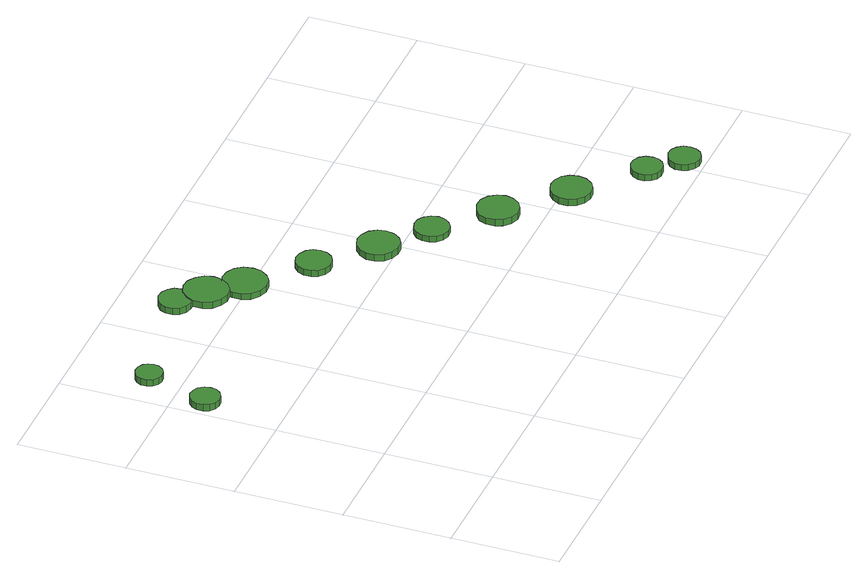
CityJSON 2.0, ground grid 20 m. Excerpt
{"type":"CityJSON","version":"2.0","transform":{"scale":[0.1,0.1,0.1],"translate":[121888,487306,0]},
"CityObjects":{
"tree1":{"type":"SolitaryVegetationObject","attributes":{"function":"something"},"geometry":[{"type":"MultiSurface","lod":"1","boundaries":[[[0,1,2,3,4,5,6,7,8,9,10,11,12,13,14]],[[15,16,17,18,19,20,21,22,23,24,25,26,27,28,29]],[[0,29,28,1]],[[1,28,27,2]],[[2,27,26,3]],[[3,26,25,4]],[[4,25,24,5]],[[5,24,23,6]],[[6,23,22,7]],[[7,22,21,8]],[[8,21,20,9]],[[9,20,19,10]],[[10,19,18,11]],[[11,18,17,12]],[[12,17,16,13]],[[13,16,15,14]],[[14,15,29,0]]]}]},
"tree2":{"type":"SolitaryVegetationObject","attributes":{"function":"something"},"geometry":[{"type":"MultiSurface","lod":"1","boundaries":[[[30,31,32,33,34,35,36,37,38,39,40,41,42,43,44]],[[45,46,47,48,49,50,51,52,53,54,55,56,57,58,59]],[[30,59,58,31]],[[31,58,57,32]],[[32,57,56,33]],[[33,56,55,34]],[[34,55,54,35]],[[35,54,53,36]],[[36,53,52,37]],[[37,52,51,38]],[[38,51,50,39]],[[39,50,49,40]],[[40,49,48,41]],[[41,48,47,42]],[[42,47,46,43]],[[43,46,45,44]],[[44,45,59,30]]]}]},
"tree3":{"type":"SolitaryVegetationObject","attributes":{"function":"something"},"geometry":[{"type":"MultiSurface","lod":"1","boundaries":[[[60,61,62,63,64,65,66,67,68,69,70,71,72,73,74]],[[75,76,77,78,79,80,81,82,83,84,85,86,87,88,89]],[[60,89,88,61]],[[61,88,87,62]],[[62,87,86,63]],[[63,86,85,64]],[[64,85,84,65]],[[65,84,83,66]],[[66,83,82,67]],[[67,82,81,68]],[[68,81,80,69]],[[69,80,79,70]],[[70,79,78,71]],[[71,78,77,72]],[[72,77,76,73]],[[73,76,75,74]],[[74,75,89,60]]]}]},
"tree4":{"type":"SolitaryVegetationObject","attributes":{"function":"something"},"geometry":[{"type":"MultiSurface","lod":"1","boundaries":[[[90,91,92,93,94,95,96,97,98,99,100,101,102,103,104]],[[105,106,107,108,109,110,111,112,113,114,115,116,117,118,119]],[[90,119,118,91]],[[91,118,117,92]],[[92,117,116,93]],[[93,116,115,94]],[[94,115,114,95]],[[95,114,113,96]],[[96,113,112,97]],[[97,112,111,98]],[[98,111,110,99]],[[99,110,109,100]],[[100,109,108,101]],[[101,108,107,102]],[[102,107,106,103]],[[103,106,105,104]],[[104,105,119,90]]]}]},
"tree5":{"type":"SolitaryVegetationObject","attributes":{"function":"something"},"geometry":[{"type":"MultiSurface","lod":"1","boundaries":[[[120,121,122,123,124,125,126,127,128,129,130,131,132,133,134]],[[135,136,137,138,139,140,141,142,143,144,145,146,147,148,149]],[[120,149,148,121]],[[121,148,147,122]],[[122,147,146,123]],[[123,146,145,124]],[[124,145,144,125]],[[125,144,143,126]],[[126,143,142,127]],[[127,142,141,128]],[[128,141,140,129]],[[129,140,139,130]],[[130,139,138,131]],[[131,138,137,132]],[[132,137,136,133]],[[133,136,135,134]],[[134,135,149,120]]]}]},
"tree6":{"type":"SolitaryVegetationObject","attributes":{"function":"something"},"geometry":[{"type":"MultiSurface","lod":"1","boundaries":[[[150,151,152,153,154,155,156,157,158,159,160,161,162,163,164]],[[165,166,167,168,169,170,171,172,173,174,175,176,177,178,179]],[[150,179,178,151]],[[151,178,177,152]],[[152,177,176,153]],[[153,176,175,154]],[[154,175,174,155]],[[155,174,173,156]],[[156,173,172,157]],[[157,172,171,158]],[[158,171,170,159]],[[159,170,169,160]],[[160,169,168,161]],[[161,168,167,162]],[[162,167,166,163]],[[163,166,165,164]],[[164,165,179,150]]]}]},
"tree7":{"type":"SolitaryVegetationObject","attributes":{"function":"something"},"geometry":[{"type":"MultiSurface","lod":"1","boundaries":[[[180,181,182,183,184,185,186,187,188,189,190,191,192,193,194]],[[195,196,197,198,199,200,201,202,203,204,205,206,207,208,209]],[[180,209,208,181]],[[181,208,207,182]],[[182,207,206,183]],[[183,206,205,184]],[[184,205,204,185]],[[185,204,203,186]],[[186,203,202,187]],[[187,202,201,188]],[[188,201,200,189]],[[189,200,199,190]],[[190,199,198,191]],[[191,198,197,192]],[[192,197,196,193]],[[193,196,195,194]],[[194,195,209,180]]]}]},
"tree8":{"type":"SolitaryVegetationObject","attributes":{"function":"something"},"geometry":[{"type":"MultiSurface","lod":"1","boundaries":[[[210,211,212,213,214,215,216,217,218,219,220,221,222,223,224]],[[225,226,227,228,229,230,231,232,233,234,235,236,237,238,239]],[[210,239,238,211]],[[211,238,237,212]],[[212,237,236,213]],[[213,236,235,214]],[[214,235,234,215]],[[215,234,233,216]],[[216,233,232,217]],[[217,232,231,218]],[[218,231,230,219]],[[219,230,229,220]],[[220,229,228,221]],[[221,228,227,222]],[[222,227,226,223]],[[223,226,225,224]],[[224,225,239,210]]]}]},
"tree9":{"type":"SolitaryVegetationObject","attributes":{"function":"something"},"geometry":[{"type":"MultiSurface","lod":"1","boundaries":[[[240,241,242,243,244,245,246,247,248,249,250,251,252,253,254]],[[255,256,257,258,259,260,261,262,263,264,265,266,267,268,269]],[[240,269,268,241]],[[241,268,267,242]],[[242,267,266,243]],[[243,266,265,244]],[[244,265,264,245]],[[245,264,263,246]],[[246,263,262,247]],[[247,262,261,248]],[[248,261,260,249]],[[249,260,259,250]],[[250,259,258,251]],[[251,258,257,252]],[[252,257,256,253]],[[253,256,255,254]],[[254,255,269,240]]]}]},
"tree10":{"type":"SolitaryVegetationObject","attributes":{"function":"something"},"geometry":[{"type":"MultiSurface","lod":"1","boundaries":[[[270,271,272,273,274,275,276,277,278,279,280,281,282,283,284]],[[285,286,287,288,289,290,291,292,293,294,295,296,297,298,299]],[[270,299,298,271]],[[271,298,297,272]],[[272,297,296,273]],[[273,296,295,274]],[[274,295,294,275]],[[275,294,293,276]],[[276,293,292,277]],[[277,292,291,278]],[[278,291,290,279]],[[279,290,289,280]],[[280,289,288,281]],[[281,288,287,282]],[[282,287,286,283]],[[283,286,285,284]],[[284,285,299,270]]]}]},
"tree11":{"type":"SolitaryVegetationObject","attributes":{"function":"something"},"geometry":[{"type":"MultiSurface","lod":"1","boundaries":[[[300,301,302,303,304,305,306,307,308,309,310,311,312,313,314]],[[315,316,317,318,319,320,321,322,323,324,325,326,327,328,329]],[[300,329,328,301]],[[301,328,327,302]],[[302,327,326,303]],[[303,326,325,304]],[[304,325,324,305]],[[305,324,323,306]],[[306,323,322,307]],[[307,322,321,308]],[[308,321,320,309]],[[309,320,319,310]],[[310,319,318,311]],[[311,318,317,312]],[[312,317,316,313]],[[313,316,315,314]],[[314,315,329,300]]]}]},
"tree12":{"type":"SolitaryVegetationObject","attributes":{"function":"something"},"geometry":[{"type":"MultiSurface","lod":"1","boundaries":[[[330,331,332,333,334,335,336,337,338,339,340,341,342,343,344]],[[345,346,347,348,349,350,351,352,353,354,355,356,357,358,359]],[[330,359,358,331]],[[331,358,357,332]],[[332,357,356,333]],[[333,356,355,334]],[[334,355,354,335]],[[335,354,353,336]],[[336,353,352,337]],[[337,352,351,338]],[[338,351,350,339]],[[339,350,349,340]],[[340,349,348,341]],[[341,348,347,342]],[[342,347,346,343]],[[343,346,345,344]],[[344,345,359,330]]]}]}
},
"vertices":[
[60,543,20],[58,554,20],[51,564,20],[41,569,20],[30,571,20],[19,567,20],[10,559,20],[6,549,20],[6,537,20],[10,527,20],[19,519,20],[30,516,20],[41,517,20],[51,523,20],[58,532,20],[58,532,7],[51,523,7],[41,517,7],[30,516,7],[19,519,7],[10,527,7],[6,537,7],[6,549,7],[10,559,7],[19,567,7],[30,571,7],[41,569,7],[51,564,7],[58,554,7],[60,543,7],
[91,660,20],[89,670,20],[83,678,20],[74,683,20],[63,684,20],[54,681,20],[46,674,20],[42,665,20],[42,655,20],[46,645,20],[54,638,20],[63,635,20],[74,636,20],[83,641,20],[89,650,20],[89,650,7],[83,641,7],[74,636,7],[63,635,7],[54,638,7],[46,645,7],[42,655,7],[42,665,7],[46,674,7],[54,681,7],[63,684,7],[74,683,7],[83,678,7],[89,670,7],[91,660,7],
[327,699,17],[325,712,17],[317,722,17],[306,729,17],[293,730,17],[281,726,17],[271,717,17],[266,706,17],[266,693,17],[271,681,17],[281,673,17],[293,669,17],[306,670,17],[317,676,17],[325,687,17],[325,687,4],[317,676,4],[306,670,4],[293,669,4],[281,673,4],[271,681,4],[266,693,4],[266,706,4],[271,717,4],[281,726,4],[293,730,4],[306,729,4],[317,722,4],[325,712,4],[327,699,4],
[380,659,19],[376,676,19],[366,689,19],[352,698,19],[335,700,19],[319,695,19],[306,683,19],[299,668,19],[299,650,19],[306,635,19],[319,624,19],[335,618,19],[352,620,19],[366,629,19],[376,642,19],[376,642,6],[366,629,6],[352,620,6],[335,618,6],[319,624,6],[306,635,6],[299,650,6],[299,668,6],[306,683,6],[319,695,6],[335,700,6],[352,698,6],[366,689,6],[376,676,6],[380,659,6],
[431,607,17],[428,624,17],[418,638,17],[403,646,17],[386,648,17],[370,643,17],[357,632,17],[350,616,17],[350,599,17],[357,583,17],[370,572,17],[386,567,17],[403,568,17],[418,577,17],[428,591,17],[428,591,5],[418,577,5],[403,568,5],[386,567,5],[370,572,5],[357,583,5],[350,599,5],[350,616,5],[357,632,5],[370,643,5],[386,648,5],[403,646,5],[418,638,5],[428,624,5],[431,607,5],
[523,519,17],[521,532,17],[513,543,17],[501,549,17],[488,551,17],[475,547,17],[465,538,17],[460,526,17],[460,512,17],[465,500,17],[475,491,17],[488,487,17],[501,488,17],[513,495,17],[521,506,17],[521,506,4],[513,495,4],[501,488,4],[488,487,4],[475,491,4],[465,500,4],[460,512,4],[460,526,4],[465,538,4],[475,547,4],[488,551,4],[501,549,4],[513,543,4],[521,532,4],[523,519,4],
[618,434,18],[615,449,18],[606,462,18],[592,470,18],[576,472,18],[561,467,18],[549,456,18],[542,442,18],[542,426,18],[549,411,18],[561,401,18],[576,396,18],[592,397,18],[606,405,18],[615,418,18],[615,418,5],[606,405,5],[592,397,5],[576,396,5],[561,401,5],[549,411,5],[542,426,5],[542,442,5],[549,456,5],[561,467,5],[576,472,5],[592,470,5],[606,462,5],[615,449,5],[618,434,5],
[694,366,16],[691,379,16],[683,390,16],[672,397,16],[659,398,16],[646,394,16],[636,385,16],[631,373,16],[631,360,16],[636,348,16],[646,339,16],[659,335,16],[672,336,16],[683,343,16],[691,354,16],[691,354,4],[683,343,4],[672,336,4],[659,335,4],[646,339,4],[636,348,4],[631,360,4],[631,373,4],[636,385,4],[646,394,4],[659,398,4],[672,397,4],[683,390,4],[691,379,4],[694,366,4],
[794,280,17],[790,296,17],[781,309,17],[767,317,17],[751,318,17],[736,313,17],[724,303,17],[718,288,17],[718,272,17],[724,258,17],[736,247,17],[751,242,17],[767,244,17],[781,252,17],[790,265,17],[790,265,4],[781,252,4],[767,244,4],[751,242,4],[736,247,4],[724,258,4],[718,272,4],[718,288,4],[724,303,4],[736,313,4],[751,318,4],[767,317,4],[781,309,4],[790,296,4],[794,280,4],
[896,185,16],[893,200,16],[884,213,16],[870,220,16],[855,222,16],[840,217,16],[829,207,16],[822,193,16],[822,177,16],[829,163,16],[840,152,16],[855,148,16],[870,149,16],[884,157,16],[893,170,16],[893,170,3],[884,157,3],[870,149,3],[855,148,3],[840,152,3],[829,163,3],[822,177,3],[822,193,3],[829,207,3],[840,217,3],[855,222,3],[870,220,3],[884,213,3],[893,200,3],[896,185,3],
[996,87,16],[994,99,16],[987,109,16],[976,115,16],[964,116,16],[953,112,16],[944,104,16],[939,93,16],[939,81,16],[944,70,16],[953,62,16],[964,59,16],[976,60,16],[987,66,16],[994,76,16],[994,76,4],[987,66,4],[976,60,4],[964,59,4],[953,62,4],[944,70,4],[939,81,4],[939,93,4],[944,104,4],[953,112,4],[964,116,4],[976,115,4],[987,109,4],[994,99,4],[996,87,4],
[1048,38,16],[1046,50,16],[1039,60,16],[1028,66,16],[1016,67,16],[1005,63,16],[996,55,16],[991,44,16],[991,32,16],[996,21,16],[1005,13,16],[1016,9,16],[1028,10,16],[1039,16,16],[1046,26,16],[1046,26,4],[1039,16,4],[1028,10,4],[1016,9,4],[1005,13,4],[996,21,4],[991,32,4],[991,44,4],[996,55,4],[1005,63,4],[1016,67,4],[1028,66,4],[1039,60,4],[1046,50,4],[1048,38,4]
]}
